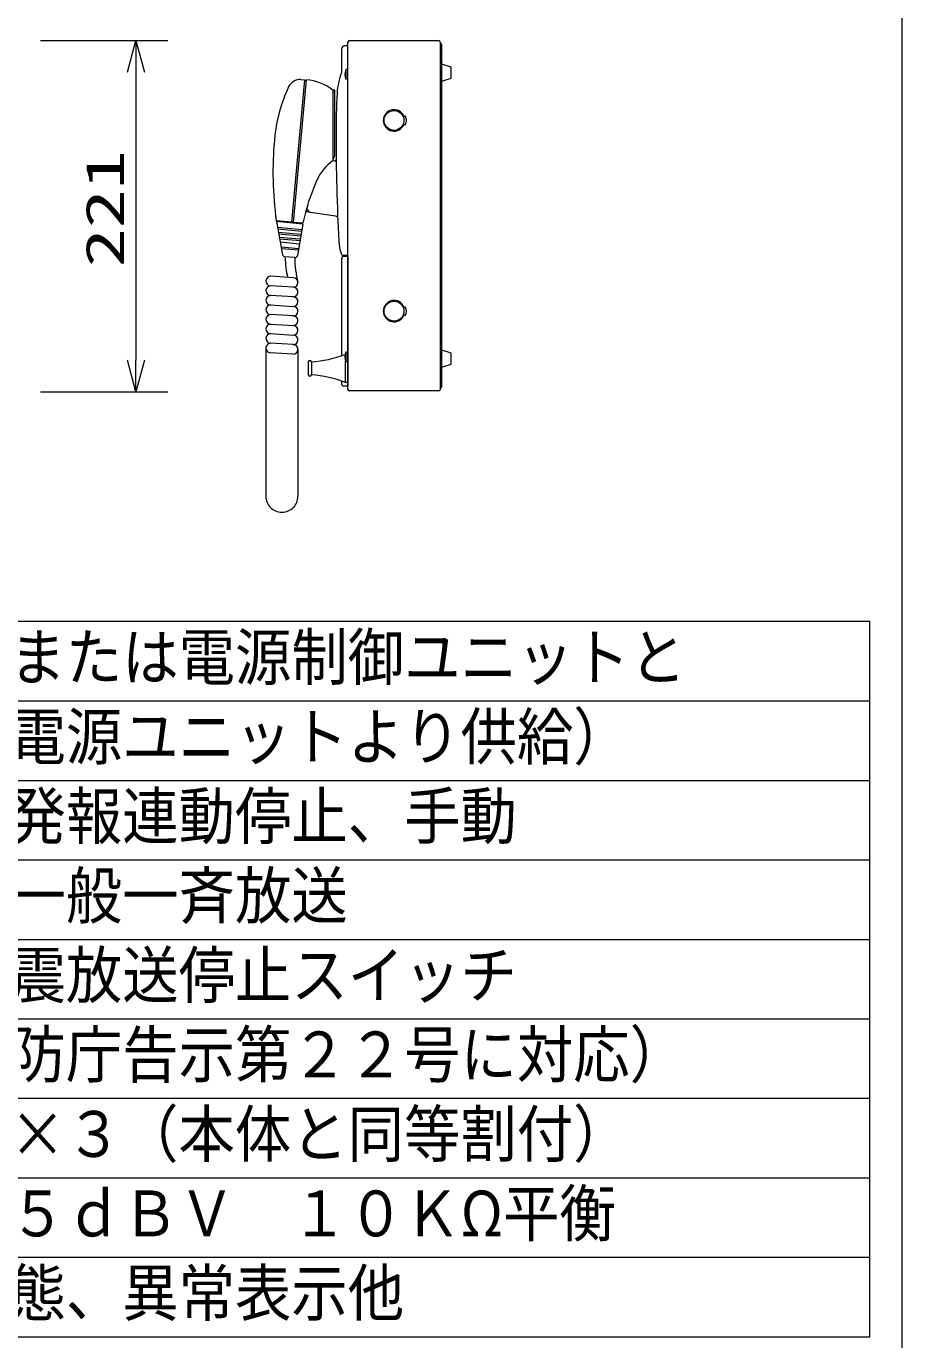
# Model space of a CAD drawing. Units: millimetres, scale not verified. Extents: x -811 to 811, y -280 to 280.
# Drawn here: x -336.7 to -281.6, y 126.3 to 209 of the extents above; entities that cross this region are included whole.
import ezdxf
from ezdxf.enums import TextEntityAlignment as Align

# ---------------------------------------------------------------- set-up
doc = ezdxf.new("R2010")
doc.units = ezdxf.units.MM
doc.header["$LTSCALE"] = 2
for name, pattern in [('DOUBLE_CHAIN1', [8.8, 5, -1, 0.6, -0.6, 0.6, -1]), ('LONG_DASHED2', [13, 12, -1]), ('LONG_DOUBLE_CHAIN', [21.8, 18, -1, 0.6, -0.6, 0.6, -1])]:
    doc.linetypes.add(name, pattern=pattern)
for name, color, linetype, lineweight in [('0-0_WAKU', 4, 'Continuous', 9), ('0-1_MOJI1', 7, 'Continuous', 9), ('0-2_SUNPO', 7, 'Continuous', 9), ('0-3_0', 7, 'Continuous', 9), ('0-6_GAIKEI', 4, 'Continuous', 9), ('0-8_WAKU-M', 7, 'Continuous', 9)]:
    doc.layers.add(name, color=color, linetype=linetype, lineweight=lineweight)
doc.styles.add('ＭＳ ゴシック', font='')
doc.styles.get('ＭＳ ゴシック').set_extended_font_data('MS Gothic')

# ---------------------------------------------------------------- blocks, each defined once
blk = doc.blocks.new('_OPEN30')
at = {"layer": '0-3_0'}
blk.add_line((0, 0), (-2, 0), dxfattribs=at)
blk.add_lwpolyline([(-2, 0.536), (0, 0), (-2, -0.536)], dxfattribs=at)

msp = doc.modelspace()

# ---------------------------------------------------------------- linework, layer by layer
at = {"layer": '0-0_WAKU', "color": 3}
for p, q in [((-283.595, 171.536), (-408.595, 171.536)), ((-283.595, 126.536), (-283.595, 171.536)), ((-408.595, 126.536), (-283.595, 126.536))]:
    msp.add_line(p, q, dxfattribs=at)
at = {"layer": '0-0_WAKU'}
for p, q in [((-408.595, 166.536), (-283.595, 166.536)), ((-408.595, 161.536), (-283.595, 161.536)), ((-408.595, 156.536), (-283.595, 156.536)), ((-408.595, 151.536), (-283.595, 151.536)), ((-408.595, 146.536), (-283.595, 146.536)), ((-408.595, 141.536), (-283.595, 141.536)), ((-408.595, 136.536), (-283.595, 136.536)), ((-408.595, 131.536), (-283.595, 131.536))]:
    msp.add_line(p, q, dxfattribs=at)
at = {"layer": '0-2_SUNPO'}
for p, q in [((-335.765, 208.086), (-327.765, 208.086)), ((-329.765, 206.086), (-329.765, 187.986)), ((-335.765, 185.986), (-327.765, 185.986))]:
    msp.add_line(p, q, dxfattribs=at)
at = {"layer": '0-6_GAIKEI'}
for p, q in [((-316.83, 207.551), (-316.83, 206.061)), ((-316.43, 207.761), (-316.641, 207.75)), ((-319.962, 196.654), (-319.147, 205.617)), ((-319.068, 205.609), (-319.882, 196.646)), ((-319.392, 205.63), (-319.147, 205.617)), ((-319.152, 205.567), (-319.072, 205.56)), ((-317.26, 204.973), (-317.386, 204.973)), ((-317.36, 200.534), (-317.36, 204.952)), ((-316.43, 205.636), (-316.565, 205.648)), ((-317.26, 204.843), (-317.36, 204.852)), ((-312.907, 203.321), (-312.8, 203.321)), ((-312.907, 202.801), (-312.8, 202.801)), ((-318.774, 197.872), (-318.775, 197.872)), ((-319.962, 196.654), (-320.938, 196.742)), ((-319.27, 196.54), (-320.933, 196.692)), ((-320.933, 196.692), (-320.541, 194.607)), ((-320.833, 196.683), (-320.829, 196.732)), ((-319.958, 196.703), (-319.878, 196.696)), ((-319.048, 197.467), (-318.987, 197.461)), ((-320.865, 196.334), (-319.327, 196.194)), ((-320.846, 196.232), (-319.344, 196.095)), ((-320.808, 196.028), (-319.377, 195.897)), ((-320.789, 195.925), (-319.393, 195.799)), ((-319.265, 196.59), (-319.882, 196.646)), ((-319.27, 196.54), (-319.601, 194.551)), ((-319.369, 196.549), (-319.365, 196.599)), ((-320.75, 195.721), (-319.426, 195.601)), ((-320.731, 195.619), (-319.442, 195.502)), ((-320.693, 195.415), (-319.475, 195.304)), ((-320.635, 195.108), (-319.525, 195.007)), ((-320.616, 195.006), (-319.541, 194.908)), ((-319.762, 194.426), (-320.407, 194.485)), ((-316.83, 194.361), (-316.83, 188.261)), ((-316.43, 194.567), (-316.722, 194.572)), ((-316.68, 194.511), (-316.43, 194.511)), ((-316.43, 194.567), (-316.43, 186.341)), ((-319.855, 192.561), (-321.313, 192.653)), ((-319.855, 193.162), (-321.275, 193.252)), ((-319.855, 191.96), (-321.313, 192.052)), ((-321.313, 191.45), (-319.855, 191.358)), ((-312.907, 191.321), (-312.8, 191.321)), ((-319.855, 190.757), (-321.313, 190.849)), ((-321.313, 190.248), (-319.855, 190.156)), ((-312.907, 190.801), (-312.8, 190.801)), ((-321.313, 189.647), (-319.855, 189.555)), ((-319.855, 188.954), (-321.313, 189.046)), ((-319.893, 188.355), (-321.313, 188.444)), ((-316.43, 188.486), (-316.565, 188.474)), ((-316.565, 188.474), (-316.565, 187.868)), ((-318.93, 187.861), (-318.93, 187.061)), ((-318.73, 187.861), (-318.73, 187.061)), ((-316.43, 187.856), (-316.565, 187.868)), ((-316.83, 186.662), (-316.83, 186.491)), ((-316.43, 186.341), (-316.68, 186.341))]:
    msp.add_line(p, q, dxfattribs=at)
at = {"layer": '0-6_GAIKEI', "color": 7}
for p, q in [((-316.43, 186.141), (-316.43, 207.981)), ((-316.43, 205.611), (-316.43, 207.761)), ((-316.33, 208.081), (-310.73, 208.081)), ((-310.63, 207.981), (-310.63, 186.141)), ((-310.53, 207.611), (-310.63, 207.611)), ((-310.53, 197.061), (-310.53, 207.811)), ((-310.53, 186.311), (-310.53, 197.061)), ((-310.73, 186.041), (-316.33, 186.041)), ((-310.63, 186.511), (-310.53, 186.511))]:
    msp.add_line(p, q, dxfattribs=at)
at = {"layer": '0-6_GAIKEI', "linetype": 'LONG_DASHED2'}
for p, q in [((-309.93, 206.416), (-310.53, 206.596)), ((-309.93, 205.716), (-309.93, 206.416)), ((-310.53, 205.536), (-309.93, 205.716)), ((-309.93, 188.416), (-310.53, 188.596)), ((-309.93, 187.716), (-309.93, 188.416)), ((-310.53, 187.536), (-309.93, 187.716))]:
    msp.add_line(p, q, dxfattribs=at)
at = {"layer": '0-6_GAIKEI', "linetype": 'LONG_DOUBLE_CHAIN'}
for p, q in [((-317.169, 200.511), (-317.41, 200.499)), ((-318.962, 197.748), (-319.08, 197.311)), ((-317.074, 197.011), (-319.08, 197.311))]:
    msp.add_line(p, q, dxfattribs=at)
at = {"layer": '0-6_GAIKEI', "linetype": 'DOUBLE_CHAIN1'}
for p, q in [((-321.594, 188.763), (-321.594, 179.414)), ((-319.574, 188.654), (-319.574, 179.414)), ((-320.594, 178.414), (-320.574, 178.414))]:
    msp.add_line(p, q, dxfattribs=at)
at = {"layer": '0-6_GAIKEI'}
for points in [[(-316.43, 206.266), (-316.565, 206.254), (-316.565, 205.648)], [(-317.36, 200.634), (-317.26, 200.826), (-317.26, 204.973)], [(-316.43, 186.571), (-316.58, 186.571), (-316.58, 187.913)]]:
    msp.add_lwpolyline(points, dxfattribs=at)
for centre in [(-313.53, 203.061), (-313.53, 191.061)]:
    msp.add_circle(centre, 0.625, dxfattribs=at)
for centre, radius, start, end in [((-316.63, 207.551), 0.2, 93, 180), ((-313.117, 204.574), 4, 158.17645, 176.99308), ((-315.763, 205.951), 0.857, 159.27546, 200.72454), ((-311.097, 200.946), 10, 155.0184, 174.68466), ((-319.436, 204.832), 0.8, 86.80487, 155.0184), ((-319.24, 202.614), 3, 51.1916, 86.70081), ((-267.18, 202.161), 50, 176.99308, 180), ((-313.53, 203.061), 0.675, 22.65524, 337.34476), ((-313.53, 203.061), 0.775, 340.39804, 19.60196), ((-298.447, 199.817), 22.7, 174.80557, 187.78536), ((-192.18, 202.161), 125, 180, 183.0672), ((-315.655, 198.066), 3, 124.64328, 156.40217), ((-317.27, 200.606), 0.1, 273, 0.71228), ((-305.575, 193.662), 14, 156.40218, 167.92854), ((-319.022, 197.415), 0.05, 24.21662, 84.21563), ((-318.703, 197.558), 0.3, 204.21662, 261.49494), ((-317.17, 196.925), 0.1, 2.3991, 81.49494), ((-313.264, 195.715), 3.745, 183.70108, 196.00559), ((-320.393, 194.634), 0.15, 190.64532, 264.80557), ((-314.89, 194.46), 5.486, 180.36741, 193.43272), ((-313.327, 194.464), 6.449, 180.34746, 194.37485), ((-319.749, 194.576), 0.15, 264.80557, 350.54954), ((-316.719, 194.722), 0.15, 195.37171, 269), ((-316.68, 194.361), 0.15, 90, 180), ((-321.294, 192.952), 0.3, 86.38806, 266.38806), ((-321.294, 192.351), 0.3, 86.38806, 266.38806), ((-319.874, 192.863), 0.3, 266.38806, 86.38806), ((-319.874, 192.261), 0.3, 266.38806, 86.38806), ((-321.294, 191.75), 0.3, 86.38806, 266.38806), ((-319.874, 191.66), 0.3, 266.38806, 86.38806), ((-313.53, 191.061), 0.675, 22.65524, 337.34476), ((-321.294, 191.149), 0.3, 86.38806, 266.38806), ((-319.874, 191.059), 0.3, 266.38806, 86.38806), ((-313.53, 191.061), 0.775, 340.39804, 19.60196), ((-321.294, 190.547), 0.3, 86.38806, 266.38806), ((-321.294, 189.946), 0.3, 86.38806, 266.38806), ((-319.874, 190.458), 0.3, 266.38806, 86.38806), ((-319.874, 189.857), 0.3, 266.38806, 86.38806), ((-321.294, 189.345), 0.3, 86.38806, 266.38806), ((-319.874, 189.255), 0.3, 266.38806, 86.38806), ((-321.294, 188.744), 0.3, 86.38806, 266.38806), ((-319.874, 188.654), 0.3, 266.38806, 86.38806), ((-315.763, 188.171), 0.857, 159.27546, 200.72454), ((-318.83, 187.861), 0.1, 0, 180), ((-319.392, 195.727), 7.893, 274.80924, 290.69236), ((-318.83, 187.061), 0.1, 180, 0), ((-319.392, 179.196), 7.893, 69.13161, 85.19076), ((-316.68, 186.491), 0.15, 180, 270)]:
    msp.add_arc(centre, radius, start, end, dxfattribs=at)
at = {"layer": '0-6_GAIKEI', "color": 7}
for centre, start, end in [((-316.33, 207.981), 90, 180), ((-310.73, 207.981), 360, 90), ((-310.63, 207.811), 0, 90), ((-316.33, 186.141), 180, 270), ((-310.73, 186.141), 270, 0), ((-310.63, 186.311), 270, 0)]:
    msp.add_arc(centre, 0.1, start, end, dxfattribs=at)
at = {"layer": '0-6_GAIKEI', "linetype": 'DOUBLE_CHAIN1'}
for centre, start, end in [((-320.594, 179.414), 180, 270), ((-320.574, 179.414), 270, 0)]:
    msp.add_arc(centre, 1, start, end, dxfattribs=at)
at = {"layer": '0-8_WAKU-M'}
msp.add_line((-281.595, 241.536), (-281.595, -238.464), dxfattribs=at)

# ---------------------------------------------------------------- block references
at = {"layer": '0-2_SUNPO'}
for p, rotation in [((-329.765, 208.086), 90), ((-329.765, 185.986), 270)]:
    msp.add_blockref('_OPEN30', p, dxfattribs=dict(at, rotation=rotation))

# ---------------------------------------------------------------- texts
at = {"layer": '0-1_MOJI1', "style": 'ＭＳ ゴシック', "width": 0.9}
for s, p in [('ＤＣ２４Ｖ（本体または電源制御ユニットと', (-366.095, 166.981)), ('\u3000\u3000\u3000\u3000\u3000\u3000非常電源ユニットより供給）', (-366.095, 161.981)), ('連動、連動一斉、発報連動停止、手動', (-366.095, 156.981)), ('２０局、優先及び一般一斉放送', (-366.095, 151.981)), ('地震放送表示、地震放送停止スイッチ', (-366.095, 146.981)), ('（平成２１年\u3000消防庁告示第２２号に対応）', (-366.095, 141.981)), ('緊急放送スイッチ×３（本体と同等割付）', (-366.095, 136.981)), ('－２ｄＢＶ／－６５ｄＢＶ\u3000１０ＫΩ平衡', (-366.095, 131.981)), ('放送手順、放送状態、異常表示他', (-366.095, 126.981))]:
    msp.add_text(s, height=2.889, dxfattribs=at).set_placement(p, align=Align.BOTTOM_LEFT)
at = {"layer": '0-2_SUNPO', "style": 'ＭＳ ゴシック', "width": 1.5}
msp.add_text('221', height=2.405, rotation=90, dxfattribs=at).set_placement((-329.802, 193.822), align=Align.BOTTOM_LEFT)

doc.saveas('drawing.dxf')
